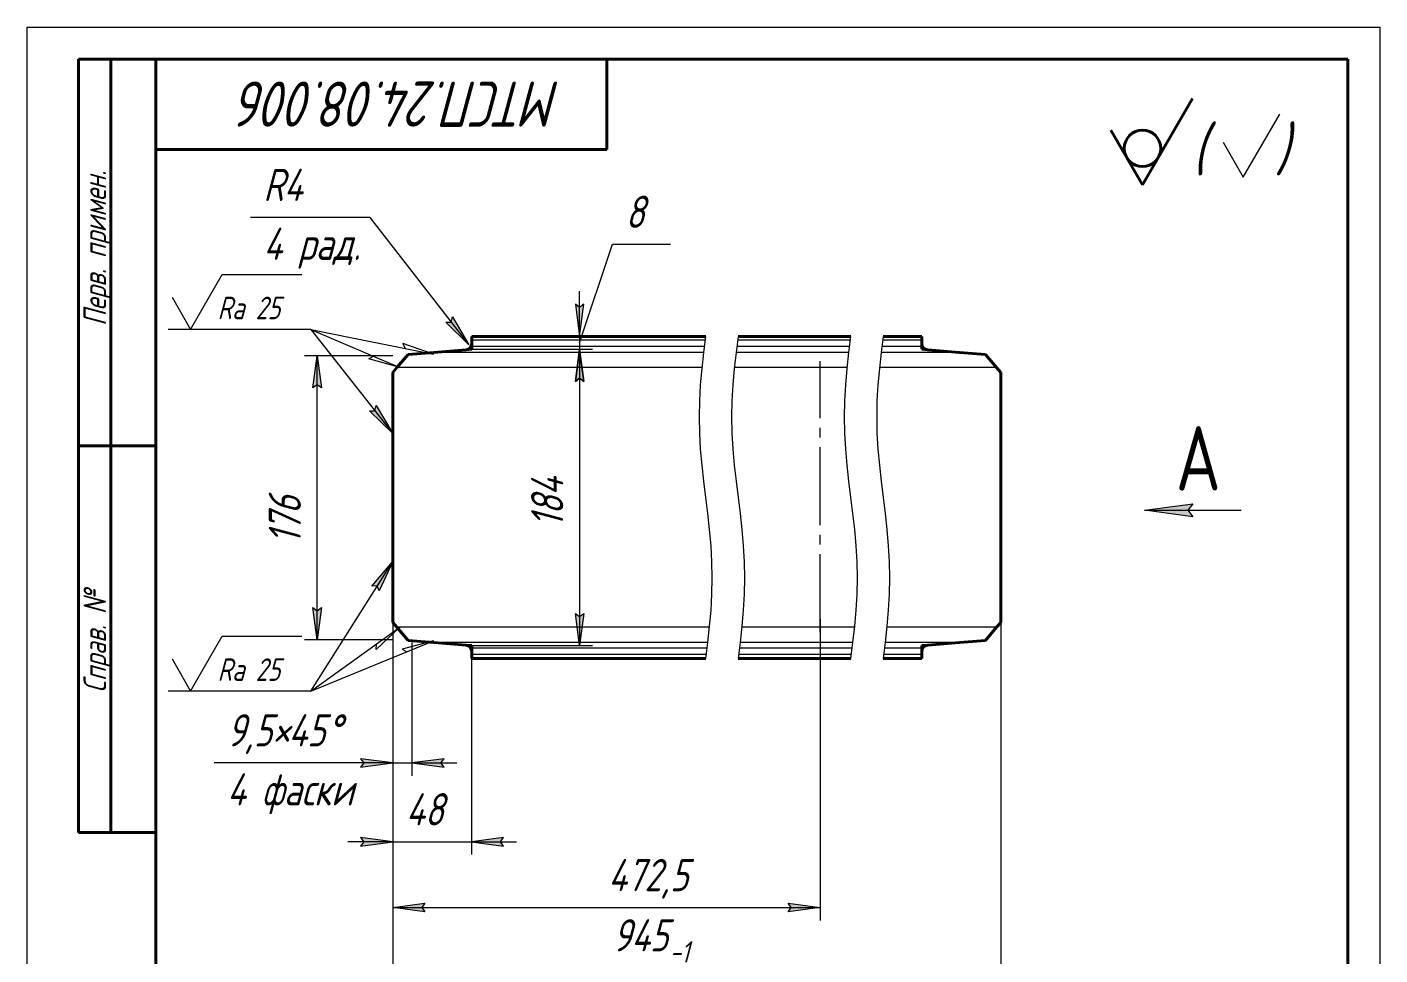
# Model space of a CAD drawing. Header units: millimetres. Extents: x 0 to 210, y 0 to 297.
# Drawn here: x 0 to 210, y 153 to 297 of the extents above; entities that cross this region are included whole.
import ezdxf

# ---------------------------------------------------------------- set-up
doc = ezdxf.new("R2010")
doc.units = ezdxf.units.MM
for name, pattern in [('K5LT_AXLED', [16.607964, 12.107964, -1.5, 1.5, -1.5]), ('K5LT_BASIC', [0]), ('K5LT_THIN', [0]), ('K5LT_THIN_INCLUDED_TO_HATCHING', [0])]:
    doc.linetypes.add(name, pattern=pattern)
doc.layers.add('Системный слой', color=7, linetype='Continuous')
doc.styles.add('KDIMTEXTSTYLE', font='GOST_AU.SHX', dxfattribs={"width": 0.96, "oblique": 15, "height": 5})
doc.styles.add('KTEXTSTYLE', font='GOST_AU.SHX', dxfattribs={"width": 0.96, "height": 5})
doc.dimstyles.new('KDIMSTYLE (0.25)', dxfattribs={"dimtxt": 5, "dimasz": 1, "dimexe": 2, "dimexo": 0, "dimgap": 1, "dimtad": 1, "dimlfac": 4, "dimtxsty": 'KDIMTEXTSTYLE', "dimsah": 1, "dimcen": 0, "dimdle": 1, "dimadec": 0, "dimazin": 0, "dimtfac": 0.667, "dimtmove": 0, "dimatfit": 3, "dimfxl": 1, "dimtvp": 1, "dimtolj": 1, "dimtzin": 0, "dimarcsym": 0})

# ---------------------------------------------------------------- blocks, each defined once
blk = doc.blocks.new('U0')
at = {"layer": 'Системный слой', "color": 150, "linetype": 'K5LT_BASIC', "lineweight": 40, "true_color": 0x0080ff}
for p, q in [((105.36, 248.99), (69.02, 248.99)), ((127.89, 248.99), (110.36, 248.99)), ((138.89, 248.99), (132.89, 248.99))]:
    blk.add_line(p, q, dxfattribs=at)
blk = doc.blocks.new('U1')
at = {"layer": 'Системный слой', "color": 150, "linetype": 'K5LT_BASIC', "lineweight": 40, "true_color": 0x0080ff}
for p, q in [((105.36, 198.99), (69.02, 198.99)), ((127.89, 198.99), (110.36, 198.99)), ((138.89, 198.99), (132.89, 198.99))]:
    blk.add_line(p, q, dxfattribs=at)
blk = doc.blocks.new('U2')
at = {"layer": 'Системный слой', "color": 7, "linetype": 'K5LT_THIN', "lineweight": 18}
for p, q in [((105.05, 246.51), (63.16, 246.51)), ((127.58, 246.51), (110.05, 246.51)), ((144.75, 246.51), (132.58, 246.51))]:
    blk.add_line(p, q, dxfattribs=at)
blk = doc.blocks.new('U3')
at = {"layer": 'Системный слой', "color": 7, "linetype": 'K5LT_THIN', "lineweight": 18}
for p, q in [((105.66, 201.47), (63.16, 201.47)), ((128.19, 201.47), (110.66, 201.47)), ((144.75, 201.47), (133.19, 201.47))]:
    blk.add_line(p, q, dxfattribs=at)
blk = doc.blocks.new('U4')
at = {"layer": 'Системный слой', "color": 7, "linetype": 'K5LT_THIN', "lineweight": 18}
for p, q in [((105.28, 248.39), (69.02, 248.39)), ((127.81, 248.39), (110.28, 248.39)), ((138.89, 248.39), (132.81, 248.39))]:
    blk.add_line(p, q, dxfattribs=at)
blk = doc.blocks.new('U5')
at = {"layer": 'Системный слой', "color": 7, "linetype": 'K5LT_THIN', "lineweight": 18}
for p, q in [((105.93, 203.83), (57.41, 203.83)), ((128.46, 203.83), (110.93, 203.83)), ((150.5, 203.83), (133.46, 203.83))]:
    blk.add_line(p, q, dxfattribs=at)
blk = doc.blocks.new('U6')
at = {"layer": 'Системный слой', "color": 7, "linetype": 'K5LT_THIN', "lineweight": 18}
for p, q in [((105.43, 199.59), (69.02, 199.59)), ((127.96, 199.59), (110.43, 199.59)), ((138.89, 199.59), (132.96, 199.59))]:
    blk.add_line(p, q, dxfattribs=at)
blk = doc.blocks.new('U7')
at = {"layer": 'Системный слой', "color": 7, "linetype": 'K5LT_THIN', "lineweight": 18}
for p, q in [((104.79, 244.15), (57.41, 244.15)), ((127.32, 244.15), (109.79, 244.15)), ((150.5, 244.15), (132.32, 244.15))]:
    blk.add_line(p, q, dxfattribs=at)
blk = doc.blocks.new('U8')
at = {"layer": 'Системный слой', "color": 7, "linetype": 'K5LT_THIN', "lineweight": 18}
for p, q in [((105.16, 247.39), (69.02, 247.39)), ((127.69, 247.39), (110.16, 247.39)), ((138.89, 247.39), (132.69, 247.39))]:
    blk.add_line(p, q, dxfattribs=at)
blk = doc.blocks.new('U9')
at = {"layer": 'Системный слой', "color": 7, "linetype": 'K5LT_THIN', "lineweight": 18}
for p, q in [((105.55, 200.59), (69.02, 200.59)), ((128.08, 200.59), (110.55, 200.59)), ((138.89, 200.59), (133.08, 200.59))]:
    blk.add_line(p, q, dxfattribs=at)
blk = doc.blocks.new('D0')
at = {"layer": 'Системный слой'}
for points in [[(61.77, 149.1), (61.27, 149.76), (61.77, 150.42), (56.77, 149.76)], [(151.14, 149.76), (146.14, 150.42), (146.64, 149.76), (146.14, 149.1)]]:
    blk.add_hatch(color=7, dxfattribs=at).paths.add_polyline_path(points)
at = {"layer": 'Системный слой', "color": 7, "linetype": 'K5LT_THIN', "lineweight": 18}
for p, q in [((56.77, 208.09), (56.77, 147.76)), ((151.14, 204.58), (151.14, 147.76)), ((56.77, 149.76), (61.77, 150.42)), ((61.77, 149.1), (56.77, 149.76)), ((61.77, 150.42), (61.27, 149.76)), ((61.27, 149.76), (61.77, 149.1)), ((146.64, 149.76), (146.14, 150.42)), ((146.14, 150.42), (151.14, 149.76)), ((151.14, 149.76), (146.14, 149.1)), ((146.14, 149.1), (146.64, 149.76))]:
    blk.add_line(p, q, dxfattribs=at)
blk.add_wipeout([(90.89, 150.76), (90.89, 159.12), (104.59, 159.12), (104.59, 150.76)]).dxf.layer = 'Системный слой'
blk.add_line((56.77, 149.76), (151.14, 149.76), dxfattribs=at)
at = {"layer": 'Системный слой', "color": 7, "attachment_point": 1, "style": 'KTEXTSTYLE'}
for s, insert, char_height in [('\\H3.5;\\W0.965;\\Q15;\\Q15;\\H5.00;945', (90.89, 158.52), 5), ('\\H3.5;\\W0.965;\\Q15;\\Q15;\\H3.33;-1', (99.72, 155.11), 3.3333)]:
    blk.add_mtext(s, dxfattribs=dict(at, insert=insert, char_height=char_height))
blk = doc.blocks.new('KDIMARROW_01')
at = {"layer": 'Системный слой'}
blk.add_hatch(color=0, dxfattribs=at).paths.add_polyline_path([(-5, -0.66), (0, 0), (-5, 0.66), (-4.5, 0)])
at = {"layer": 'Системный слой', "color": 0, "linetype": 'K5LT_THIN', "lineweight": 18}
for p, q in [((-4.5, 0), (-5, 0.66)), ((-5, 0.66), (0, 0)), ((0, 0), (-5, -0.66)), ((-5, -0.66), (-4.5, 0)), ((0, 0), (-1, 0))]:
    blk.add_line(p, q, dxfattribs=at)
blk = doc.blocks.new('D1')
at = {"layer": 'Системный слой'}
for points in [[(51.77, 169.88), (56.77, 170.54), (51.77, 171.2), (52.27, 170.54)], [(73.47, 170.54), (73.97, 171.2), (68.97, 170.54), (73.97, 169.88)]]:
    blk.add_hatch(color=7, dxfattribs=at).paths.add_polyline_path(points)
at = {"layer": 'Системный слой', "color": 7, "linetype": 'K5LT_THIN', "lineweight": 18}
for p, q in [((56.77, 204.44), (56.77, 168.54)), ((68.97, 199.59), (68.97, 168.54)), ((56.77, 170.54), (49.77, 170.54)), ((56.77, 170.54), (51.77, 171.2)), ((51.77, 171.2), (52.27, 170.54)), ((52.27, 170.54), (51.77, 169.88)), ((51.77, 169.88), (56.77, 170.54)), ((73.97, 171.2), (68.97, 170.54)), ((68.97, 170.54), (73.97, 169.88)), ((68.97, 170.54), (75.97, 170.54)), ((73.47, 170.54), (73.97, 171.2)), ((73.97, 169.88), (73.47, 170.54))]:
    blk.add_line(p, q, dxfattribs=at)
blk.add_wipeout([(58.79, 171.54), (58.79, 178.68), (66.63, 178.68), (66.63, 171.54)]).dxf.layer = 'Системный слой'
blk.add_line((56.77, 170.54), (68.97, 170.54), dxfattribs=at)
at = {"layer": 'Системный слой', "color": 7, "insert": (58.79, 178.08), "char_height": 5, "attachment_point": 1, "style": 'KTEXTSTYLE'}
blk.add_mtext('\\H3.5;\\W0.965;\\Q15;\\Q15;\\H5.00;48', dxfattribs=at)
blk = doc.blocks.new('KDIMARROW_02')
at = {"layer": 'Системный слой'}
blk.add_hatch(color=0, dxfattribs=at).paths.add_polyline_path([(4.5, 0), (5, 0.66), (0, 0), (5, -0.66)])
at = {"layer": 'Системный слой', "color": 0, "linetype": 'K5LT_THIN', "lineweight": 18}
for p, q in [((0, 0), (-1, 0)), ((5, 0.66), (0, 0)), ((0, 0), (5, -0.66)), ((0, 0), (7, 0)), ((4.5, 0), (5, 0.66)), ((5, -0.66), (4.5, 0))]:
    blk.add_line(p, q, dxfattribs=at)
blk = doc.blocks.new('D2')
at = {"layer": 'Системный слой'}
blk.add_hatch(color=7, dxfattribs=at).paths.add_polyline_path([(64.22, 182.77), (64.72, 183.43), (59.72, 182.77), (64.72, 182.12)])
at = {"layer": 'Системный слой', "color": 7, "linetype": 'K5LT_THIN', "lineweight": 18}
for p, q in [((56.77, 204.44), (56.77, 180.77)), ((59.72, 201.49), (59.72, 180.77)), ((56.77, 182.77), (55.21, 182.77)), ((56.77, 182.77), (59.72, 182.77)), ((64.72, 183.43), (59.72, 182.77)), ((59.72, 182.77), (64.72, 182.12)), ((59.72, 182.77), (66.72, 182.77)), ((64.22, 182.77), (64.72, 183.43)), ((64.72, 182.12), (64.22, 182.77))]:
    blk.add_line(p, q, dxfattribs=at)
blk.add_wipeout([(31.02, 174.64), (31.02, 191.03), (52.32, 191.03), (52.32, 174.64)]).dxf.layer = 'Системный слой'
at = {"layer": 'Системный слой'}
blk.add_hatch(color=7, dxfattribs=at).paths.add_polyline_path([(51.77, 182.12), (56.77, 182.77), (51.77, 183.43), (52.27, 182.77)])
at = {"layer": 'Системный слой', "color": 7, "linetype": 'K5LT_THIN', "lineweight": 18}
for p, q in [((55.21, 182.77), (29.02, 182.77)), ((56.77, 182.77), (49.77, 182.77)), ((56.77, 182.77), (51.77, 183.43)), ((51.77, 183.43), (52.27, 182.77)), ((52.27, 182.77), (51.77, 182.12)), ((51.77, 182.12), (56.77, 182.77))]:
    blk.add_line(p, q, dxfattribs=at)
at = {"layer": 'Системный слой', "color": 7, "char_height": 5, "attachment_point": 1, "style": 'KTEXTSTYLE'}
for s, insert in [('\\H3.5;\\W0.965;\\Q15;\\Q15;\\H5.00;9,5', (31.02, 190.34)), ('\\H3.5;\\W0.965;\\Q15;\\Q15;\\H5.00;45', (40.54, 190.34)), ('\\H3.5;\\W0.965;\\Q15;\\Q15;\\H5.00;°', (46.5, 190.34)), ('\\H3.5;\\W0.965;\\Q15;\\Q15;\\H5.00;×', (38.03, 190.34)), ('\\H3.5;\\W0.965;\\Q15;\\Q15;\\H5.00;4 фаски', (31.02, 181.17))]:
    blk.add_mtext(s, dxfattribs=dict(at, insert=insert))
blk = doc.blocks.new('VP1')
at = {"layer": 'Системный слой'}
blk.add_hatch(color=7, dxfattribs=at).paths.add_polyline_path([(180.95, 221), (180.2, 221.99), (180.95, 222.98), (173.45, 221.99)])
at = {"layer": 'Системный слой', "color": 7, "linetype": 'K5LT_THIN', "lineweight": 18}
for p, q in [((173.45, 221.99), (180.95, 222.98)), ((180.95, 222.98), (180.2, 221.99)), ((180.95, 221), (173.45, 221.99)), ((173.45, 221.99), (188.45, 221.99)), ((180.2, 221.99), (180.95, 221))]:
    blk.add_line(p, q, dxfattribs=at)
blk.add_wipeout([(178.31, 225.06), (178.31, 239.33), (185.17, 239.33), (185.17, 225.06)]).dxf.layer = 'Системный слой'
at = {"layer": 'Системный слой', "color": 7, "insert": (178.31, 235.06), "char_height": 10, "attachment_point": 1, "style": 'KTEXTSTYLE'}
blk.add_mtext('\\H3.5;\\W0.965;\\Q15;\\Q0;\\H10.00;{\\c16711680;А}', dxfattribs=at)
blk = doc.blocks.new('D3')
at = {"layer": 'Системный слой'}
for points in [[(45.7, 240.99), (45.04, 245.99), (44.38, 240.99), (45.04, 241.49)], [(45.04, 201.89), (45.7, 206.89), (45.04, 206.39), (44.38, 206.89)]]:
    blk.add_hatch(color=7, dxfattribs=at).paths.add_polyline_path(points)
at = {"layer": 'Системный слой', "color": 7, "linetype": 'K5LT_THIN', "lineweight": 18}
for p, q in [((56.77, 245.99), (43.04, 245.99)), ((44.38, 240.99), (45.04, 245.99)), ((45.04, 245.99), (45.7, 240.99)), ((45.04, 241.49), (44.38, 240.99)), ((45.7, 240.99), (45.04, 241.49)), ((45.04, 201.89), (44.38, 206.89)), ((44.38, 206.89), (45.04, 206.39)), ((45.04, 206.39), (45.7, 206.89)), ((45.7, 206.89), (45.04, 201.89)), ((56.77, 201.89), (43.04, 201.89))]:
    blk.add_line(p, q, dxfattribs=at)
blk.add_wipeout([(44.04, 216.75), (36.91, 216.75), (36.91, 226.62), (44.04, 226.62)]).dxf.layer = 'Системный слой'
blk.add_line((45.04, 201.89), (45.04, 245.99), dxfattribs=at)
at = {"layer": 'Системный слой', "color": 7, "insert": (37.51, 216.75), "char_height": 5, "attachment_point": 1, "rotation": 90, "style": 'KTEXTSTYLE'}
blk.add_mtext('\\H3.5;\\W0.965;\\Q15;\\Q15;\\H5.00;176', dxfattribs=at)
blk = doc.blocks.new('D4')
at = {"layer": 'Системный слой'}
for points in [[(85.77, 248.99), (86.43, 253.99), (85.77, 253.49), (85.11, 253.99)], [(86.43, 241.99), (85.77, 246.99), (85.11, 241.99), (85.77, 242.49)]]:
    blk.add_hatch(color=7, dxfattribs=at).paths.add_polyline_path(points)
at = {"layer": 'Системный слой', "color": 7, "linetype": 'K5LT_THIN', "lineweight": 18}
for p, q in [((85.77, 247.99), (90.89, 263.3)), ((85.77, 248.99), (85.77, 255.99)), ((85.77, 253.49), (85.11, 253.99)), ((85.11, 253.99), (85.77, 248.99)), ((85.77, 248.99), (86.43, 253.99)), ((86.43, 253.99), (85.77, 253.49)), ((68.97, 248.99), (87.77, 248.99)), ((85.77, 248.99), (85.77, 246.99)), ((68.97, 246.99), (87.77, 246.99)), ((85.77, 246.99), (85.11, 241.99)), ((86.43, 241.99), (85.77, 246.99)), ((85.77, 246.99), (85.77, 239.99)), ((85.11, 241.99), (85.77, 242.49)), ((85.77, 242.49), (86.43, 241.99))]:
    blk.add_line(p, q, dxfattribs=at)
blk.add_wipeout([(92.89, 264.3), (92.89, 271.44), (97.68, 271.44), (97.68, 264.3)]).dxf.layer = 'Системный слой'
blk.add_line((90.89, 263.3), (99.88, 263.3), dxfattribs=at)
at = {"layer": 'Системный слой', "color": 7, "insert": (92.89, 270.83), "char_height": 5, "attachment_point": 1, "style": 'KTEXTSTYLE'}
blk.add_mtext('\\H3.5;\\W0.965;\\Q15;\\Q15;\\H5.00;8', dxfattribs=at)
blk = doc.blocks.new('D5')
at = {"layer": 'Системный слой'}
for points in [[(86.43, 241.99), (85.77, 246.99), (85.11, 241.99), (85.77, 242.49)], [(85.77, 200.99), (86.43, 205.99), (85.77, 205.49), (85.11, 205.99)]]:
    blk.add_hatch(color=7, dxfattribs=at).paths.add_polyline_path(points)
at = {"layer": 'Системный слой', "color": 7, "linetype": 'K5LT_THIN', "lineweight": 18}
for p, q in [((68.97, 246.99), (87.77, 246.99)), ((85.11, 241.99), (85.77, 246.99)), ((85.77, 246.99), (86.43, 241.99)), ((85.77, 242.49), (85.11, 241.99)), ((86.43, 241.99), (85.77, 242.49)), ((85.77, 200.99), (85.11, 205.99)), ((85.11, 205.99), (85.77, 205.49)), ((85.77, 205.49), (86.43, 205.99)), ((86.43, 205.99), (85.77, 200.99)), ((68.97, 200.99), (87.77, 200.99))]:
    blk.add_line(p, q, dxfattribs=at)
blk.add_wipeout([(84.77, 219.34), (77.64, 219.34), (77.64, 229.22), (84.77, 229.22)]).dxf.layer = 'Системный слой'
blk.add_line((85.77, 246.99), (85.77, 200.99), dxfattribs=at)
at = {"layer": 'Системный слой', "color": 7, "insert": (78.24, 219.34), "char_height": 5, "attachment_point": 1, "rotation": 90, "style": 'KTEXTSTYLE'}
blk.add_mtext('\\H3.5;\\W0.965;\\Q15;\\Q15;\\H5.00;184', dxfattribs=at)
blk = doc.blocks.new('D6')
at = {"layer": 'Системный слой'}
blk.add_hatch(color=7, dxfattribs=at).paths.add_polyline_path([(68.59, 247.66), (66.04, 252.01), (65.83, 251.21), (65, 251.2)])
at = {"layer": 'Системный слой', "color": 7, "linetype": 'K5LT_THIN', "lineweight": 18}
for p, q in [((53.21, 267.46), (68.59, 247.66)), ((65.83, 251.21), (66.04, 252.01)), ((66.04, 252.01), (68.59, 247.66)), ((65, 251.2), (65.83, 251.21)), ((68.59, 247.66), (65, 251.2))]:
    blk.add_line(p, q, dxfattribs=at)
blk.add_wipeout([(36.66, 259.33), (36.66, 275.6), (50.63, 275.6), (50.63, 259.33)]).dxf.layer = 'Системный слой'
blk.add_line((53.21, 267.46), (34.66, 267.46), dxfattribs=at)
at = {"layer": 'Системный слой', "color": 7, "char_height": 5, "attachment_point": 1, "style": 'KTEXTSTYLE'}
for s, insert in [('\\H3.5;\\W0.965;\\Q15;\\Q15;\\H5.00;R', (36.66, 275)), ('\\H3.5;\\W0.965;\\Q15;\\Q15;\\H5.00;4', (39.83, 275)), ('\\H3.5;\\W0.965;\\Q15;\\Q15;\\H5.00;4 рад.', (36.66, 265.86))]:
    blk.add_mtext(s, dxfattribs=dict(at, insert=insert))
blk = doc.blocks.new('U10')
at = {"layer": 'Системный слой'}
blk.add_hatch(color=7, dxfattribs=at).paths.add_polyline_path([(56.77, 233.91), (54.2, 238.25), (53.99, 237.45), (53.16, 237.43)])
at = {"layer": 'Системный слой', "color": 7, "linetype": 'K5LT_THIN', "lineweight": 18}
for p, q in [((25.39, 250.07), (30.3, 258.57)), ((30.3, 258.57), (42.65, 258.57)), ((22.5, 255.07), (25.39, 250.07)), ((44.04, 250.07), (21.89, 250.07)), ((44.04, 250.07), (56.77, 233.91)), ((53.16, 237.43), (53.99, 237.45)), ((56.77, 233.91), (53.16, 237.43)), ((53.99, 237.45), (54.2, 238.25)), ((54.2, 238.25), (56.77, 233.91))]:
    blk.add_line(p, q, dxfattribs=at)
at = {"layer": 'Системный слой', "color": 7, "insert": (29.56, 255.15), "char_height": 3.5, "attachment_point": 1, "style": 'KTEXTSTYLE'}
blk.add_mtext('\\H3.5;\\W0.965;\\Q15;\\Q15;Ra 25', dxfattribs=at)
blk = doc.blocks.new('U11')
at = {"layer": 'Системный слой', "color": 7, "linetype": 'K5LT_THIN', "lineweight": 18}
for p, q in [((44.04, 250.07), (63.11, 246.25)), ((63.11, 246.25), (58.34, 247.88)), ((58.34, 247.88), (58.7, 247.13))]:
    blk.add_line(p, q, dxfattribs=at)
blk = doc.blocks.new('U12')
at = {"layer": 'Системный слой', "color": 7, "linetype": 'K5LT_THIN', "lineweight": 18}
for p, q in [((44.04, 250.07), (57.88, 244.15)), ((53.03, 245.51), (53.74, 245.92)), ((57.88, 244.15), (53.03, 245.51))]:
    blk.add_line(p, q, dxfattribs=at)
blk = doc.blocks.new('U13')
at = {"layer": 'Системный слой'}
blk.add_hatch(color=7, dxfattribs=at).paths.add_polyline_path([(54.66, 209.49), (56.77, 214.06), (53.54, 210.19), (54.37, 210.26)])
at = {"layer": 'Системный слой', "color": 7, "linetype": 'K5LT_THIN', "lineweight": 18}
for p, q in [((44.04, 193.93), (56.77, 214.06)), ((53.54, 210.19), (56.77, 214.06)), ((56.77, 214.06), (54.66, 209.49)), ((54.37, 210.26), (53.54, 210.19)), ((54.66, 209.49), (54.37, 210.26)), ((25.39, 193.93), (30.3, 202.44)), ((30.3, 202.44), (42.65, 202.44)), ((22.5, 198.93), (25.39, 193.93)), ((44.04, 193.93), (21.89, 193.93))]:
    blk.add_line(p, q, dxfattribs=at)
at = {"layer": 'Системный слой', "color": 7, "insert": (29.56, 199.01), "char_height": 3.5, "attachment_point": 1, "style": 'KTEXTSTYLE'}
blk.add_mtext('\\H3.5;\\W0.965;\\Q15;\\Q15;Ra 25', dxfattribs=at)
blk = doc.blocks.new('U14')
at = {"layer": 'Системный слой', "color": 7, "linetype": 'K5LT_THIN', "lineweight": 18}
for p, q in [((44.04, 193.93), (63.11, 201.73)), ((63.11, 201.73), (58.23, 200.44)), ((58.23, 200.44), (58.95, 200.02))]:
    blk.add_line(p, q, dxfattribs=at)
blk = doc.blocks.new('U15')
at = {"layer": 'Системный слой', "color": 7, "linetype": 'K5LT_THIN', "lineweight": 18}
for p, q in [((44.04, 193.93), (57.88, 203.83)), ((57.88, 203.83), (54.2, 200.39)), ((54.2, 200.39), (54.22, 201.21))]:
    blk.add_line(p, q, dxfattribs=at)
blk = doc.blocks.new('D7')
at = {"layer": 'Системный слой'}
for points in [[(61.77, 159.68), (61.27, 160.34), (61.77, 160.99), (56.77, 160.34)], [(123.12, 160.34), (118.12, 160.99), (118.62, 160.34), (118.12, 159.68)]]:
    blk.add_hatch(color=7, dxfattribs=at).paths.add_polyline_path(points)
at = {"layer": 'Системный слой', "color": 7, "linetype": 'K5LT_THIN', "lineweight": 18}
for p, q in [((56.77, 204.58), (56.77, 158.34)), ((123.12, 205.1), (123.12, 158.34)), ((56.77, 160.34), (61.77, 160.99)), ((61.77, 159.68), (56.77, 160.34)), ((61.77, 160.99), (61.27, 160.34)), ((61.27, 160.34), (61.77, 159.68)), ((118.62, 160.34), (118.12, 160.99)), ((118.12, 160.99), (123.12, 160.34)), ((123.12, 160.34), (118.12, 159.68)), ((118.12, 159.68), (118.62, 160.34))]:
    blk.add_line(p, q, dxfattribs=at)
blk.add_wipeout([(90.18, 161.34), (90.18, 168.47), (104.76, 168.47), (104.76, 161.34)]).dxf.layer = 'Системный слой'
blk.add_line((56.77, 160.34), (123.12, 160.34), dxfattribs=at)
at = {"layer": 'Системный слой', "color": 7, "insert": (90.18, 167.87), "char_height": 5, "attachment_point": 1, "style": 'KTEXTSTYLE'}
blk.add_mtext('\\H3.5;\\W0.965;\\Q15;\\Q15;\\H5.00;472,5', dxfattribs=at)
blk = doc.blocks.new('U16')
at = {"layer": 'Системный слой', "color": 7, "linetype": 'K5LT_THIN_INCLUDED_TO_HATCHING', "lineweight": 18}
for p, q in [((105.05, 246.49), (105.36, 248.99)), ((104.77, 243.99), (105.05, 246.49)), ((104.55, 241.49), (104.77, 243.99)), ((104.41, 238.99), (104.55, 241.49)), ((104.36, 236.49), (104.41, 238.99)), ((104.41, 233.99), (104.36, 236.49)), ((104.55, 231.49), (104.41, 233.99)), ((104.77, 228.99), (104.55, 231.49)), ((105.05, 226.49), (104.77, 228.99)), ((105.36, 223.99), (105.05, 226.49)), ((105.67, 221.49), (105.36, 223.99)), ((105.95, 218.99), (105.67, 221.49)), ((106.17, 216.49), (105.95, 218.99)), ((106.31, 213.99), (106.17, 216.49)), ((106.36, 211.49), (106.31, 213.99)), ((106.31, 208.99), (106.36, 211.49)), ((106.17, 206.49), (106.31, 208.99)), ((105.95, 203.99), (106.17, 206.49)), ((105.67, 201.49), (105.95, 203.99)), ((105.36, 198.99), (105.67, 201.49))]:
    blk.add_line(p, q, dxfattribs=at)
at = {"flags": 1}
for tag, p in [('', (104.36, 188.99)), ('', (104.36, 178.99)), ('', (104.36, 168.99)), ('', (104.36, 158.99)), ('', (104.36, 148.99)), ('', (104.36, 138.99)), ('', (104.36, 128.99)), ('', (104.36, 118.99)), ('', (104.36, 108.99)), ('', (104.36, 98.99)), ('', (104.36, 88.99)), ('', (104.36, 78.99)), ('', (104.36, 68.99)), ('', (104.36, 58.99)), ('', (104.36, 48.99)), ('', (104.36, 38.99)), ('x', (104.36, 28.99)), ('y', (104.36, 18.99)), ('Версия вида', (104.36, 8.99)), ('Тип вида', (104.36, -1.01))]:
    blk.add_attdef(tag, p, '', height=2.5, dxfattribs=at)
blk = doc.blocks.new('U17')
at = {"layer": 'Системный слой', "color": 7, "linetype": 'K5LT_THIN_INCLUDED_TO_HATCHING', "lineweight": 18}
for p, q in [((110.36, 248.99), (110.05, 246.49)), ((127.58, 246.49), (127.89, 248.99)), ((110.05, 246.49), (109.77, 243.99)), ((127.3, 243.99), (127.58, 246.49)), ((109.77, 243.99), (109.55, 241.49)), ((127.08, 241.49), (127.3, 243.99)), ((109.55, 241.49), (109.41, 238.99)), ((126.93, 238.99), (127.08, 241.49)), ((109.41, 238.99), (109.36, 236.49)), ((126.89, 236.49), (126.93, 238.99)), ((109.36, 236.49), (109.41, 233.99)), ((126.93, 233.99), (126.89, 236.49)), ((109.41, 233.99), (109.55, 231.49)), ((127.08, 231.49), (126.93, 233.99)), ((109.55, 231.49), (109.77, 228.99)), ((127.3, 228.99), (127.08, 231.49)), ((109.77, 228.99), (110.05, 226.49)), ((127.58, 226.49), (127.3, 228.99)), ((110.05, 226.49), (110.36, 223.99)), ((127.89, 223.99), (127.58, 226.49)), ((110.36, 223.99), (110.67, 221.49)), ((128.19, 221.49), (127.89, 223.99)), ((110.67, 221.49), (110.95, 218.99)), ((128.47, 218.99), (128.19, 221.49)), ((110.95, 218.99), (111.17, 216.49)), ((128.69, 216.49), (128.47, 218.99)), ((111.17, 216.49), (111.31, 213.99)), ((128.84, 213.99), (128.69, 216.49)), ((111.31, 213.99), (111.36, 211.49)), ((128.89, 211.49), (128.84, 213.99)), ((111.36, 211.49), (111.31, 208.99)), ((128.84, 208.99), (128.89, 211.49)), ((111.31, 208.99), (111.17, 206.49)), ((128.69, 206.49), (128.84, 208.99)), ((111.17, 206.49), (110.95, 203.99)), ((128.47, 203.99), (128.69, 206.49)), ((110.95, 203.99), (110.67, 201.49)), ((128.19, 201.49), (128.47, 203.99)), ((110.67, 201.49), (110.36, 198.99)), ((127.89, 198.99), (128.19, 201.49))]:
    blk.add_line(p, q, dxfattribs=at)
at = {"flags": 1}
for tag, p in [('', (109.36, 188.99)), ('', (109.36, 178.99)), ('', (109.36, 168.99)), ('', (109.36, 158.99)), ('', (109.36, 148.99)), ('', (109.36, 138.99)), ('', (109.36, 128.99)), ('', (109.36, 118.99)), ('', (109.36, 108.99)), ('', (109.36, 98.99)), ('', (109.36, 88.99)), ('', (109.36, 78.99)), ('', (109.36, 68.99)), ('', (109.36, 58.99)), ('', (109.36, 48.99)), ('', (109.36, 38.99)), ('x', (109.36, 28.99)), ('y', (109.36, 18.99)), ('Версия вида', (109.36, 8.99)), ('Тип вида', (109.36, -1.01))]:
    blk.add_attdef(tag, p, '', height=2.5, dxfattribs=at)
blk = doc.blocks.new('U18')
at = {"layer": 'Системный слой', "color": 7, "linetype": 'K5LT_THIN_INCLUDED_TO_HATCHING', "lineweight": 18}
for p, q in [((132.89, 248.99), (132.58, 246.49)), ((132.58, 246.49), (132.3, 243.99)), ((132.3, 243.99), (132.08, 241.49)), ((132.08, 241.49), (131.93, 238.99)), ((131.93, 238.99), (131.89, 236.49)), ((131.89, 236.49), (131.93, 233.99)), ((131.93, 233.99), (132.08, 231.49)), ((132.08, 231.49), (132.3, 228.99)), ((132.3, 228.99), (132.58, 226.49)), ((132.58, 226.49), (132.89, 223.99)), ((132.89, 223.99), (133.19, 221.49)), ((133.19, 221.49), (133.47, 218.99)), ((133.47, 218.99), (133.69, 216.49)), ((133.69, 216.49), (133.84, 213.99)), ((133.84, 213.99), (133.89, 211.49)), ((133.89, 211.49), (133.84, 208.99)), ((133.84, 208.99), (133.69, 206.49)), ((133.69, 206.49), (133.47, 203.99)), ((133.47, 203.99), (133.19, 201.49)), ((133.19, 201.49), (132.89, 198.99))]:
    blk.add_line(p, q, dxfattribs=at)
at = {"flags": 1}
for tag, p in [('', (131.89, 188.99)), ('', (131.89, 178.99)), ('', (131.89, 168.99)), ('', (131.89, 158.99)), ('', (131.89, 148.99)), ('', (131.89, 138.99)), ('', (131.89, 128.99)), ('', (131.89, 118.99)), ('', (131.89, 108.99)), ('', (131.89, 98.99)), ('', (131.89, 88.99)), ('', (131.89, 78.99)), ('', (131.89, 68.99)), ('', (131.89, 58.99)), ('', (131.89, 48.99)), ('', (131.89, 38.99)), ('x', (131.89, 28.99)), ('y', (131.89, 18.99)), ('Версия вида', (131.89, 8.99)), ('Тип вида', (131.89, -1.01))]:
    blk.add_attdef(tag, p, '', height=2.5, dxfattribs=at)
blk = doc.blocks.new('U19')
at = {"color": 7, "linetype": 'K5LT_THIN', "lineweight": 18}
for p, q in [((0, 0), (0, 297)), ((0, 297), (210, 297)), ((210, 297), (210, 0))]:
    blk.add_line(p, q, dxfattribs=at)
at = {"color": 150, "linetype": 'K5LT_BASIC', "lineweight": 40, "true_color": 0x0080ff}
for p, q in [((8, 172), (8, 292)), ((20, 292), (8, 292)), ((13, 172), (13, 292)), ((20, 5), (20, 292)), ((20, 292), (205, 292)), ((90, 292), (90, 278)), ((205, 292), (205, 5)), ((90, 278), (20, 278)), ((20, 232), (8, 232)), ((20, 172), (8, 172))]:
    blk.add_line(p, q, dxfattribs=at)
at = {"color": 7, "attachment_point": 1, "style": 'KTEXTSTYLE'}
for s, insert, char_height, rotation in [('\\H3.5;\\W0.965;\\Q15;\\Q15;\\H7.00;МТСП.24.08.006', (82.94, 281.55), 7, 180), ('\\H3.5;\\W0.965;\\Q15;\\Q15;Перв. примен.', (8.77, 250.61), 3.5, 90), ('\\H3.5;\\W0.965;\\Q15;\\Q15;Справ. №', (8.77, 193.68), 3.5, 90)]:
    blk.add_mtext(s, dxfattribs=dict(at, insert=insert, char_height=char_height, rotation=rotation))
blk = doc.blocks.new('U21')
at = {"color": 150, "linetype": 'K5LT_BASIC', "lineweight": 40, "true_color": 0x0080ff}
for p, q in [((173.14, 272.51), (180.88, 285.91)), ((168.23, 281.01), (173.14, 272.51))]:
    blk.add_line(p, q, dxfattribs=at)
at = {"color": 7, "linetype": 'K5LT_THIN', "lineweight": 18}
for p, q in [((188.77, 273.69), (194.45, 283.49)), ((185.67, 279.13), (188.77, 273.69))]:
    blk.add_line(p, q, dxfattribs=at)
at = {"color": 150, "linetype": 'K5LT_BASIC', "lineweight": 40, "true_color": 0x0080ff}
blk.add_arc((173.14, 278.17), 2.83, 0, 360, dxfattribs=at)
at = {"color": 7, "char_height": 7, "attachment_point": 1, "style": 'KTEXTSTYLE'}
for s, insert in [('\\H3.5;\\W0.965;\\Q15;\\Q15;\\H7.00;(', (180.88, 281.65)), ('\\H3.5;\\W0.965;\\Q15;\\Q15;\\H7.00;)', (193.75, 281.65))]:
    blk.add_mtext(s, dxfattribs=dict(at, insert=insert))

msp = doc.modelspace()

# ---------------------------------------------------------------- linework, layer by layer
at = {"layer": 'Системный слой', "color": 150, "linetype": 'K5LT_BASIC', "lineweight": 40, "true_color": 0x0080ff}
for p, q in [((69.0233, 248.3853), (69.0233, 248.9878)), ((69.0233, 247.3903), (69.0233, 248.3853)), ((138.8875, 248.9878), (138.8875, 248.3853)), ((138.8875, 247.3903), (138.8875, 248.3853)), ((57.4126, 244.146), (59.1405, 246.1811)), ((59.1405, 246.1811), (63.1601, 246.5092)), ((63.1601, 246.5092), (68.1047, 246.9128)), ((68.1047, 246.9128), (69.0233, 246.9878)), ((69.0233, 246.9878), (69.0233, 247.3903)), ((138.8875, 247.3903), (138.8875, 246.9878)), ((139.8062, 246.9128), (138.8875, 246.9878)), ((139.8062, 246.9128), (144.7508, 246.5092)), ((148.7704, 246.1811), (144.7508, 246.5092)), ((150.4983, 244.146), (148.7704, 246.1811)), ((56.7733, 243.3931), (57.4126, 244.146)), ((150.4983, 244.146), (151.1375, 243.3931)), ((56.7733, 204.5826), (56.7733, 243.3931)), ((151.1375, 243.3931), (151.1375, 204.5826)), ((57.4126, 203.8297), (56.7733, 204.5826)), ((59.1405, 201.7946), (57.4126, 203.8297)), ((148.7704, 201.7946), (150.4983, 203.8297)), ((151.1375, 204.5826), (150.4983, 203.8297)), ((63.1601, 201.4665), (59.1405, 201.7946)), ((144.7508, 201.4665), (148.7704, 201.7946)), ((68.1047, 201.0628), (63.1601, 201.4665)), ((68.1047, 201.0628), (69.0233, 200.9878)), ((69.0233, 200.5854), (69.0233, 200.9878)), ((69.0233, 199.5904), (69.0233, 200.5854)), ((69.0233, 198.9878), (69.0233, 199.5904)), ((139.8062, 201.0628), (138.8875, 200.9878)), ((138.8875, 200.9878), (138.8875, 200.5854)), ((138.8875, 199.5904), (138.8875, 200.5854)), ((138.8875, 199.5904), (138.8875, 198.9878)), ((144.7508, 201.4665), (139.8062, 201.0628))]:
    msp.add_line(p, q, dxfattribs=at)
for centre, start, end in [((68.0233, 247.9095), 274.666858, 0), ((139.8875, 247.9095), 180, 265.333142), ((68.0233, 200.0661), 0, 85.333142), ((139.8875, 200.0661), 94.666858, 180)]:
    msp.add_arc(centre, 1, start, end, dxfattribs=at)

# ---------------------------------------------------------------- block references
msp.add_blockref('U21', (0, 0))
at = {"layer": 'Системный слой'}
for name in ['U0', 'U4', 'U2', 'U8', 'U7', 'VP1', 'U5', 'U3', 'U9', 'U6', 'U1']:
    msp.add_blockref(name, (0, 0), dxfattribs=at)

# ---------------------------------------------------------------- next in the draw order: dimensions: what is measured, and where the dimension line sits
at = {"layer": 'Системный слой', "color": 7}
dim = msp.add_linear_dim(base=(85.7728, 248.9878), p1=(68.9733, 246.9878), p2=(68.9733, 248.9878), angle=90, dimstyle='KDIMSTYLE (0.25)', override={"dimexo": 0, "dimtoh": 1, "dimpost": '\\H5.0;\\W0.965;\\Q15;<>', "dimblk1": 'KDIMARROW_02', "dimblk2": 'KDIMARROW_02', "dimse1": 0, "dimse2": 0, "dimclrt": 7, "dimtol": 1, "dimtp": 0, "dimtm": 0, "dimtdec": 5, "dimtmove": 1, "dimtolj": 1}, dxfattribs=at)
dim.commit()
dim.dimension.update_dxf_attribs({"geometry": 'D4', "text_midpoint": (92.8877, 263.3003), "dimtype": 160})
dim = msp.add_linear_dim(base=(56.7733, 149.7582), p1=(151.1375, 204.5826), p2=(56.7733, 208.09), text='\\H5.0;\\W0.965;\\Q15;\\H5.0;\\W0.965;\\Q15;\\Q15;945\\H0.65x;\\S^ -1;\\H1.5x;', dimstyle='KDIMSTYLE (0.25)', override={"dimexo": 0, "dimblk1": 'KDIMARROW_01', "dimblk2": 'KDIMARROW_01', "dimse1": 0, "dimse2": 0, "dimclrt": 7, "dimtolj": 1}, dxfattribs=at)
dim.commit()
dim.dimension.update_dxf_attribs({"geometry": 'D0', "text_midpoint": (98.0233, 149.7582), "dimtype": 160})

# ---------------------------------------------------------------- next in the draw order: linework, layer by layer
at = {"layer": 'Системный слой', "color": 30, "linetype": 'K5LT_AXLED', "lineweight": 18, "true_color": 0xff8000}
msp.add_line((123.1244, 203.0989), (123.1244, 245.1489), dxfattribs=at)

# ---------------------------------------------------------------- next in the draw order: block references
at = {"layer": 'Системный слой'}
msp.add_blockref('U18', (0, 0), dxfattribs=at)

# ---------------------------------------------------------------- next in the draw order: dimensions: what is measured, and where the dimension line sits
at = {"layer": 'Системный слой', "color": 7}
dim = msp.add_linear_dim(base=(56.7733, 170.5409), p1=(68.9733, 199.5904), p2=(56.7733, 204.4378), text='\\H5.0;\\W0.965;\\Q15;\\H5.0;\\W0.965;\\Q15;\\Q15;48', dimstyle='KDIMSTYLE (0.25)', override={"dimexo": 0, "dimblk1": 'KDIMARROW_02', "dimblk2": 'KDIMARROW_02', "dimse1": 0, "dimse2": 0, "dimclrt": 7, "dimtolj": 1}, dxfattribs=at)
dim.commit()
dim.dimension.update_dxf_attribs({"geometry": 'D1', "text_midpoint": (62.8733, 170.5409), "dimtype": 160})

# ---------------------------------------------------------------- next in the draw order: dimensions: what is measured, and where the dimension line sits
dim = msp.add_linear_dim(base=(85.7728, 246.9878), p1=(68.9733, 200.9878), p2=(68.9733, 246.9878), angle=90, dimstyle='KDIMSTYLE (0.25)', override={"dimexo": 0, "dimpost": '\\H5.0;\\W0.965;\\Q15;<>', "dimblk1": 'KDIMARROW_01', "dimblk2": 'KDIMARROW_01', "dimse1": 0, "dimse2": 0, "dimclrt": 7, "dimtol": 1, "dimtp": 0, "dimtm": 0, "dimtdec": 5, "dimtolj": 1}, dxfattribs=at)
dim.commit()
dim.dimension.update_dxf_attribs({"geometry": 'D5', "text_midpoint": (85.7728, 224.4878), "dimtype": 160})
dim = msp.add_linear_dim(base=(56.7733, 182.7745), p1=(59.7233, 201.4878), p2=(56.7733, 204.4378), text='\\H5.0;\\W0.965;\\Q15;\\H5.0;\\W0.965;\\Q15;\\Q15;9,5\\H5.0;\\W0.965;\\Q15;\\Q15;\\Q15;×\\Q15;45\\Q15;°\\Q15;\\X\\H5.0;\\W0.965;\\Q15;\\Q15;4 фаски', dimstyle='KDIMSTYLE (0.25)', override={"dimexo": 0, "dimblk1": 'KDIMARROW_02', "dimblk2": 'KDIMARROW_02', "dimse1": 0, "dimse2": 0, "dimclrt": 7, "dimtolj": 1}, dxfattribs=at)
dim.commit()
dim.dimension.update_dxf_attribs({"geometry": 'D2', "text_midpoint": (42.1134, 182.7745)})

# ---------------------------------------------------------------- next in the draw order: dimensions: what is measured, and where the dimension line sits
dim = msp.add_radius_dim(center=(67.9733, 248.4479), mpoint=(68.5866, 247.6579), dimstyle='KDIMSTYLE (0.25)', override={"dimtih": 1, "dimtoh": 1, "dimpost": '\\H5.0;\\W0.965;\\Q15;<>\\X\\H5.0;\\W0.965;\\Q15;\\Q15;4 рад.', "dimblk2": 'KDIMARROW_01', "dimclrt": 7, "dimtol": 1, "dimtp": 0, "dimtm": 0, "dimtdec": 5, "dimtmove": 1, "dimtolj": 1}, dxfattribs=at)
dim.commit()
dim.dimension.update_dxf_attribs({"geometry": 'D6', "text_midpoint": (51.2108, 267.464)})
dim = msp.add_linear_dim(base=(45.0408, 201.8888), p1=(56.7733, 245.9899), p2=(56.7733, 201.8888), angle=90, dimstyle='KDIMSTYLE (0.25)', override={"dimexo": 0, "dimpost": '\\H5.0;\\W0.965;\\Q15;<>', "dimblk1": 'KDIMARROW_01', "dimblk2": 'KDIMARROW_01', "dimse1": 0, "dimse2": 0, "dimclrt": 7, "dimtol": 1, "dimtp": 0, "dimtm": 0, "dimtdec": 5, "dimtolj": 1}, dxfattribs=at)
dim.commit()
dim.dimension.update_dxf_attribs({"geometry": 'D3', "text_midpoint": (45.0408, 221.8888), "dimtype": 160})

# ---------------------------------------------------------------- next in the draw order: block references
at = {"layer": 'Системный слой'}
for name in ['U10', 'U11', 'U12', 'U13', 'U15', 'U14']:
    msp.add_blockref(name, (0, 0), dxfattribs=at)

# ---------------------------------------------------------------- next in the draw order: dimensions: what is measured, and where the dimension line sits
at = {"layer": 'Системный слой', "color": 7}
dim = msp.add_linear_dim(base=(56.7733, 160.3354), p1=(123.1244, 205.0989), p2=(56.7733, 204.5826), text='\\H5.0;\\W0.965;\\Q15;\\H5.0;\\W0.965;\\Q15;\\Q15;472,5', dimstyle='KDIMSTYLE (0.25)', override={"dimexo": 0, "dimblk1": 'KDIMARROW_01', "dimblk2": 'KDIMARROW_01', "dimse1": 0, "dimse2": 0, "dimclrt": 7, "dimtolj": 1}, dxfattribs=at)
dim.commit()
dim.dimension.update_dxf_attribs({"geometry": 'D7', "text_midpoint": (97.7733, 160.3354), "dimtype": 160})

# ---------------------------------------------------------------- next in the draw order: block references
msp.add_blockref('U19', (0, 0))
at = {"layer": 'Системный слой'}
for name in ['U16', 'U17']:
    msp.add_blockref(name, (0, 0), dxfattribs=at)

doc.saveas('drawing.dxf')
